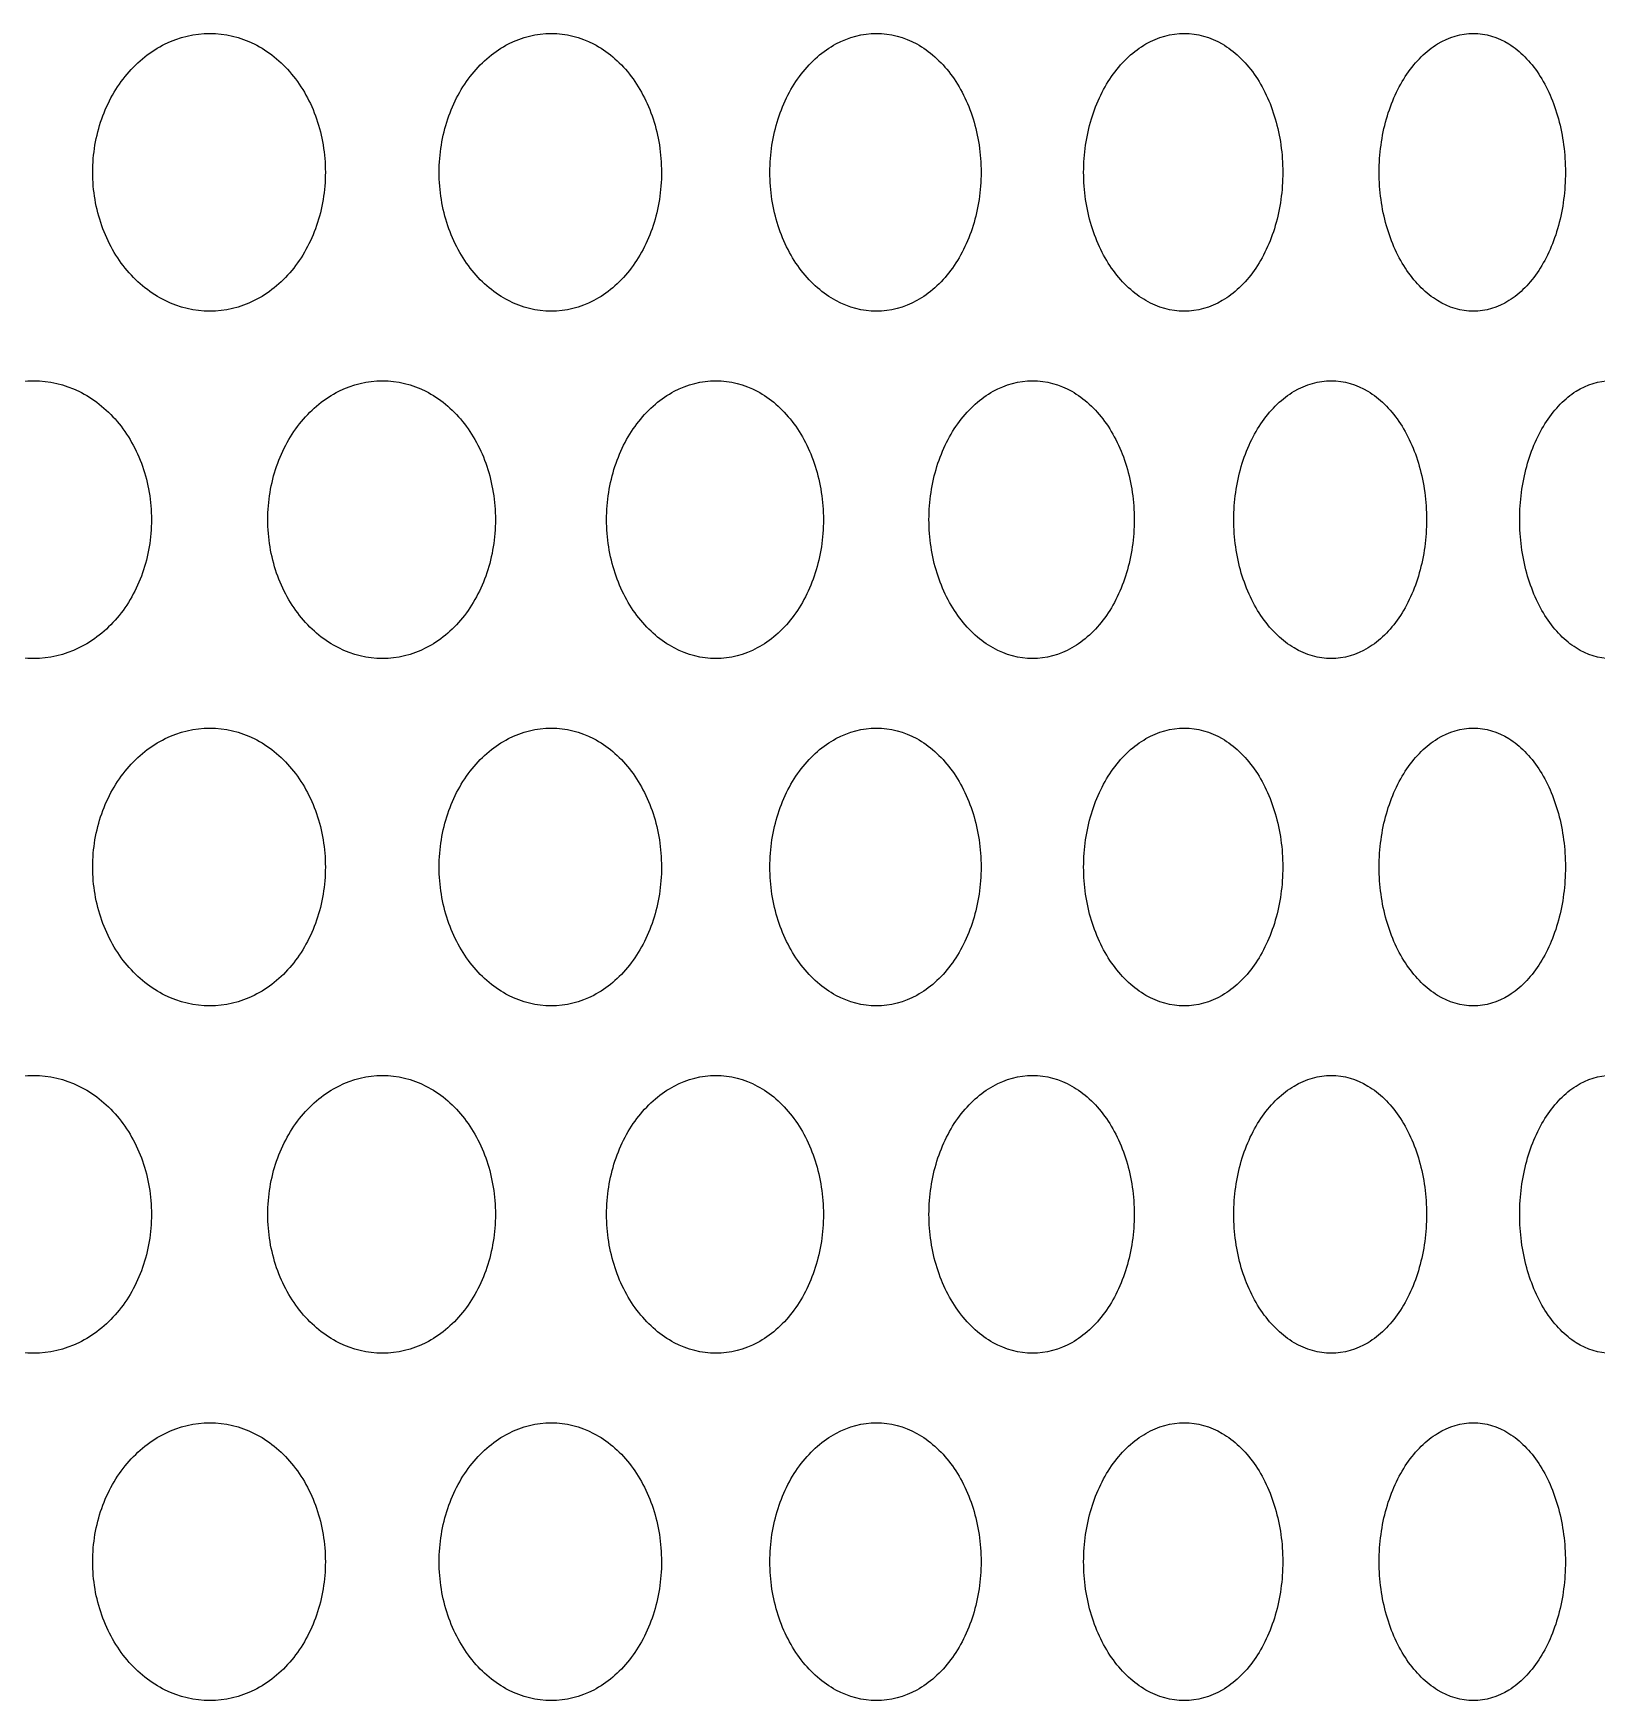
# Model space of a CAD drawing. Header units: millimetres. Extents: x 324 to 7054, y -67 to 2159.
# Drawn here: x 835.59 to 880.6, y 485 to 533 of the extents above; entities that cross this region are included whole.
import ezdxf

# ---------------------------------------------------------------- set-up
doc = ezdxf.new("R2010")
doc.units = ezdxf.units.MM
doc.header["$LTSCALE"] = 153.67
doc.layers.add('02___PRT_ALL_AXES', color=7, linetype='CONTINUOUS')

msp = doc.modelspace()

# ---------------------------------------------------------------- linework, layer by layer
at = {"layer": '02___PRT_ALL_AXES', "linetype": 'Continuous'}
for points in [[(837.30192, 529), (837.30222, 529.26583), (837.34625, 529.78945), (837.54191, 530.54514), (837.85508, 531.23528), (838.41882, 532.04859), (839.35437, 532.7909), (840.67695, 533.10456), (841.9883, 532.79082), (842.90761, 532.05038), (843.45901, 531.2386), (843.76527, 530.54817), (843.95645, 529.79095), (843.99941, 529.2663), (843.99969, 529)], [(847.27624, 529), (847.27652, 529.26583), (847.31869, 529.78945), (847.50605, 530.54514), (847.80588, 531.23528), (848.34551, 532.04859), (849.24069, 532.7909), (850.50523, 533.10456), (851.75798, 532.79082), (852.63553, 532.05038), (853.16167, 531.2386), (853.45383, 530.54817), (853.63618, 529.79095), (853.67715, 529.2663), (853.67742, 529)], [(856.79919, 529), (856.79946, 529.26583), (856.83959, 529.78945), (857.0179, 530.54514), (857.3032, 531.23528), (857.81655, 532.04859), (858.66777, 532.7909), (859.86921, 533.10456), (861.05834, 532.79082), (861.89062, 532.05038), (862.38939, 531.2386), (862.66629, 530.54817), (862.83908, 529.79095), (862.8779, 529.2663), (862.87815, 529)], [(865.83264, 529), (865.83289, 529.26583), (865.87083, 529.78945), (866.03938, 530.54514), (866.309, 531.23528), (866.79401, 532.04859), (867.59787, 532.7909), (868.7314, 533.10456), (869.85217, 532.79082), (870.63583, 532.05038), (871.10524, 531.2386), (871.36577, 530.54817), (871.52831, 529.79095), (871.56482, 529.2663), (871.56506, 529)], [(874.34044, 529), (874.34068, 529.26583), (874.37627, 529.78945), (874.53437, 530.54514), (874.78724, 531.23528), (875.24198, 532.04859), (875.99525, 532.7909), (877.05633, 533.10456), (878.10425, 532.79082), (878.83617, 532.05038), (879.27434, 531.2386), (879.51745, 530.54817), (879.66908, 529.79095), (879.70314, 529.2663), (879.70336, 529)], [(843.99969, 529), (843.9994, 528.73417), (843.9566, 528.21055), (843.76622, 527.45486), (843.46086, 526.76472), (842.90946, 525.95141), (841.98933, 525.2091), (840.67445, 524.89544), (839.3554, 525.20918), (838.42072, 525.94962), (837.85697, 526.7614), (837.54289, 527.45183), (837.34641, 528.20905), (837.30221, 528.7337), (837.30192, 529)], [(853.67742, 529), (853.67715, 528.73417), (853.63633, 528.21055), (853.45474, 527.45486), (853.16343, 526.76472), (852.6373, 525.95141), (851.75897, 525.2091), (850.50284, 524.89544), (849.24168, 525.20918), (848.34732, 525.94962), (847.8077, 526.7614), (847.50699, 527.45183), (847.31885, 528.20905), (847.27652, 528.7337), (847.27624, 529)], [(862.87815, 529), (862.87789, 528.73417), (862.83922, 528.21055), (862.66715, 527.45486), (862.39107, 526.76472), (861.8923, 525.95141), (861.05928, 525.2091), (859.86694, 524.89544), (858.6687, 525.20918), (857.81827, 525.94962), (857.30493, 526.7614), (857.01879, 527.45183), (856.83974, 528.20905), (856.79945, 528.7337), (856.79919, 529)], [(871.56506, 529), (871.56482, 528.73417), (871.52844, 528.21055), (871.36658, 527.45486), (871.10682, 526.76472), (870.63742, 525.95141), (869.85305, 525.2091), (868.72926, 524.89544), (867.59875, 525.20918), (866.79564, 525.94962), (866.31063, 526.7614), (866.04022, 527.45183), (865.87097, 528.20905), (865.83289, 528.7337), (865.83264, 529)], [(879.70336, 529), (879.70314, 528.73417), (879.66921, 528.21055), (879.5182, 527.45486), (879.27581, 526.76472), (878.83765, 525.95141), (878.10507, 525.2091), (877.05433, 524.89544), (875.99608, 525.20918), (875.2435, 525.94962), (874.78877, 526.7614), (874.53516, 527.45183), (874.3764, 528.20905), (874.34067, 528.7337), (874.34044, 529)], [(832.15791, 519), (832.15821, 519.26583), (832.2031, 519.78945), (832.40263, 520.54514), (832.72199, 521.23528), (833.29696, 522.04859), (834.2513, 522.7909), (835.60093, 523.10456), (836.93962, 522.79082), (837.87843, 522.05038), (838.44164, 521.2386), (838.7545, 520.54817), (838.94981, 519.79095), (838.99369, 519.2663), (838.99398, 519)], [(842.34305, 519), (842.34334, 519.26583), (842.38646, 519.78945), (842.57807, 520.54514), (842.88472, 521.23528), (843.43668, 522.04859), (844.3525, 522.7909), (845.64671, 523.10456), (846.9294, 522.79082), (847.82828, 522.05038), (848.36732, 521.2386), (848.66669, 520.54817), (848.85354, 519.79095), (848.89552, 519.2663), (848.8958, 519)], [(852.09656, 519), (852.09684, 519.26583), (852.13801, 519.78945), (852.32094, 520.54514), (852.61365, 521.23528), (853.1404, 522.04859), (854.01404, 522.7909), (855.24764, 523.10456), (856.4692, 522.79082), (857.32454, 522.05038), (857.83725, 521.2386), (858.12193, 520.54817), (858.29958, 519.79095), (858.3395, 519.2663), (858.33976, 519)], [(861.37941, 519), (861.37967, 519.26583), (861.41873, 519.78945), (861.59224, 520.54514), (861.86984, 521.23528), (862.36927, 522.04859), (863.19722, 522.7909), (864.36529, 523.10456), (865.52082, 522.79082), (866.3292, 522.05038), (866.81353, 521.2386), (867.08238, 520.54817), (867.25013, 519.79095), (867.28781, 519.2663), (867.28806, 519)], [(870.15443, 519), (870.15467, 519.26583), (870.19146, 519.78945), (870.35486, 520.54514), (870.61623, 521.23528), (871.08635, 522.04859), (871.8653, 522.7909), (872.96316, 523.10456), (874.04804, 522.79082), (874.80622, 522.05038), (875.26023, 521.2386), (875.51218, 520.54817), (875.66934, 519.79095), (875.70465, 519.2663), (875.70488, 519)], [(878.38649, 519), (878.38672, 519.26583), (878.42108, 519.78945), (878.57372, 520.54514), (878.81783, 521.23528), (879.25674, 522.04859), (879.98358, 522.7909), (881.00683, 523.10456), (882.01672, 522.79082), (882.72166, 522.05038), (883.14354, 521.2386), (883.37757, 520.54817), (883.52353, 519.79095), (883.55631, 519.2663), (883.55652, 519)], [(838.99398, 519), (838.99369, 518.73417), (838.94997, 518.21055), (838.75547, 517.45486), (838.44354, 516.76472), (837.88033, 515.95141), (836.94067, 515.2091), (835.59838, 514.89544), (834.25235, 515.20918), (833.29889, 515.94962), (832.72393, 516.7614), (832.40363, 517.45183), (832.20327, 518.20905), (832.1582, 518.7337), (832.15791, 519)], [(848.8958, 519), (848.89552, 518.73417), (848.85369, 518.21055), (848.66761, 517.45486), (848.36913, 516.76472), (847.83009, 515.95141), (846.93041, 515.2091), (845.64427, 514.89544), (844.35351, 515.20918), (843.43854, 515.94962), (842.88658, 516.7614), (842.57902, 517.45183), (842.38662, 518.20905), (842.34333, 518.7337), (842.34305, 519)], [(858.33976, 519), (858.33949, 518.73417), (858.29973, 518.21055), (858.12281, 517.45486), (857.83897, 516.76472), (857.32626, 515.95141), (856.47016, 515.2091), (855.24531, 514.89544), (854.015, 515.20918), (853.14217, 515.94962), (852.61542, 516.7614), (852.32185, 517.45183), (852.13816, 518.20905), (852.09683, 518.7337), (852.09656, 519)], [(867.28806, 519), (867.28781, 518.73417), (867.25026, 518.21055), (867.08321, 517.45486), (866.81516, 516.76472), (866.33083, 515.95141), (865.52173, 515.2091), (864.36309, 514.89544), (863.19813, 515.20918), (862.37095, 515.94962), (861.87152, 516.7614), (861.5931, 517.45183), (861.41887, 518.20905), (861.37967, 518.7337), (861.37941, 519)], [(875.70488, 519), (875.70464, 518.73417), (875.66947, 518.21055), (875.51296, 517.45486), (875.26176, 516.76472), (874.80775, 515.95141), (874.0489, 515.2091), (872.96109, 514.89544), (871.86616, 515.20918), (871.08792, 515.94962), (870.61782, 516.7614), (870.35567, 517.45183), (870.19159, 518.20905), (870.15467, 518.7337), (870.15443, 519)], [(883.55652, 519), (883.5563, 518.73417), (883.52365, 518.21055), (883.3783, 517.45486), (883.14496, 516.76472), (882.72308, 515.95141), (882.01752, 515.2091), (881.0049, 514.89544), (879.98438, 515.20918), (879.25821, 515.94962), (878.81931, 516.7614), (878.57449, 517.45183), (878.42121, 518.20905), (878.38671, 518.7337), (878.38649, 519)], [(837.30192, 509), (837.30222, 509.26583), (837.34625, 509.78945), (837.54191, 510.54514), (837.85508, 511.23528), (838.41882, 512.04859), (839.35437, 512.7909), (840.67695, 513.10456), (841.9883, 512.79082), (842.90761, 512.05038), (843.45901, 511.2386), (843.76527, 510.54817), (843.95645, 509.79095), (843.99941, 509.2663), (843.99969, 509)], [(847.27624, 509), (847.27652, 509.26583), (847.31869, 509.78945), (847.50605, 510.54514), (847.80588, 511.23528), (848.34551, 512.04859), (849.24069, 512.7909), (850.50523, 513.10456), (851.75798, 512.79082), (852.63553, 512.05038), (853.16167, 511.2386), (853.45383, 510.54817), (853.63618, 509.79095), (853.67715, 509.2663), (853.67742, 509)], [(856.79919, 509), (856.79946, 509.26583), (856.83959, 509.78945), (857.0179, 510.54514), (857.3032, 511.23528), (857.81655, 512.04859), (858.66777, 512.7909), (859.86921, 513.10456), (861.05834, 512.79082), (861.89062, 512.05038), (862.38939, 511.2386), (862.66629, 510.54817), (862.83908, 509.79095), (862.8779, 509.2663), (862.87815, 509)], [(865.83264, 509), (865.83289, 509.26583), (865.87083, 509.78945), (866.03938, 510.54514), (866.309, 511.23528), (866.79401, 512.04859), (867.59787, 512.7909), (868.7314, 513.10456), (869.85217, 512.79082), (870.63583, 512.05038), (871.10524, 511.2386), (871.36577, 510.54817), (871.52831, 509.79095), (871.56482, 509.2663), (871.56506, 509)], [(874.34044, 509), (874.34068, 509.26583), (874.37627, 509.78945), (874.53437, 510.54514), (874.78724, 511.23528), (875.24198, 512.04859), (875.99525, 512.7909), (877.05633, 513.10456), (878.10425, 512.79082), (878.83617, 512.05038), (879.27434, 511.2386), (879.51745, 510.54817), (879.66908, 509.79095), (879.70314, 509.2663), (879.70336, 509)], [(843.99969, 509), (843.9994, 508.73417), (843.9566, 508.21055), (843.76622, 507.45486), (843.46086, 506.76472), (842.90946, 505.95141), (841.98933, 505.2091), (840.67445, 504.89544), (839.3554, 505.20918), (838.42072, 505.94962), (837.85697, 506.7614), (837.54289, 507.45183), (837.34641, 508.20905), (837.30221, 508.7337), (837.30192, 509)], [(853.67742, 509), (853.67715, 508.73417), (853.63633, 508.21055), (853.45474, 507.45486), (853.16343, 506.76472), (852.6373, 505.95141), (851.75897, 505.2091), (850.50284, 504.89544), (849.24168, 505.20918), (848.34732, 505.94962), (847.8077, 506.7614), (847.50699, 507.45183), (847.31885, 508.20905), (847.27652, 508.7337), (847.27624, 509)], [(862.87815, 509), (862.87789, 508.73417), (862.83922, 508.21055), (862.66715, 507.45486), (862.39107, 506.76472), (861.8923, 505.95141), (861.05928, 505.2091), (859.86694, 504.89544), (858.6687, 505.20918), (857.81827, 505.94962), (857.30493, 506.7614), (857.01879, 507.45183), (856.83974, 508.20905), (856.79945, 508.7337), (856.79919, 509)], [(871.56506, 509), (871.56482, 508.73417), (871.52844, 508.21055), (871.36658, 507.45486), (871.10682, 506.76472), (870.63742, 505.95141), (869.85305, 505.2091), (868.72926, 504.89544), (867.59875, 505.20918), (866.79564, 505.94962), (866.31063, 506.7614), (866.04022, 507.45183), (865.87097, 508.20905), (865.83289, 508.7337), (865.83264, 509)], [(879.70336, 509), (879.70314, 508.73417), (879.66921, 508.21055), (879.5182, 507.45486), (879.27581, 506.76472), (878.83765, 505.95141), (878.10507, 505.2091), (877.05433, 504.89544), (875.99608, 505.20918), (875.2435, 505.94962), (874.78877, 506.7614), (874.53516, 507.45183), (874.3764, 508.20905), (874.34067, 508.7337), (874.34044, 509)], [(832.15791, 499), (832.15821, 499.26583), (832.2031, 499.78945), (832.40263, 500.54514), (832.72199, 501.23528), (833.29696, 502.04859), (834.2513, 502.7909), (835.60093, 503.10456), (836.93962, 502.79082), (837.87843, 502.05038), (838.44164, 501.2386), (838.7545, 500.54817), (838.94981, 499.79095), (838.99369, 499.2663), (838.99398, 499)], [(842.34305, 499), (842.34334, 499.26583), (842.38646, 499.78945), (842.57807, 500.54514), (842.88472, 501.23528), (843.43668, 502.04859), (844.3525, 502.7909), (845.64671, 503.10456), (846.9294, 502.79082), (847.82828, 502.05038), (848.36732, 501.2386), (848.66669, 500.54817), (848.85354, 499.79095), (848.89552, 499.2663), (848.8958, 499)], [(852.09656, 499), (852.09684, 499.26583), (852.13801, 499.78945), (852.32094, 500.54514), (852.61365, 501.23528), (853.1404, 502.04859), (854.01404, 502.7909), (855.24764, 503.10456), (856.4692, 502.79082), (857.32454, 502.05038), (857.83725, 501.2386), (858.12193, 500.54817), (858.29958, 499.79095), (858.3395, 499.2663), (858.33976, 499)], [(861.37941, 499), (861.37967, 499.26583), (861.41873, 499.78945), (861.59224, 500.54514), (861.86984, 501.23528), (862.36927, 502.04859), (863.19722, 502.7909), (864.36529, 503.10456), (865.52082, 502.79082), (866.3292, 502.05038), (866.81353, 501.2386), (867.08238, 500.54817), (867.25013, 499.79095), (867.28781, 499.2663), (867.28806, 499)], [(870.15443, 499), (870.15467, 499.26583), (870.19146, 499.78945), (870.35486, 500.54514), (870.61623, 501.23528), (871.08635, 502.04859), (871.8653, 502.7909), (872.96316, 503.10456), (874.04804, 502.79082), (874.80622, 502.05038), (875.26023, 501.2386), (875.51218, 500.54817), (875.66934, 499.79095), (875.70465, 499.2663), (875.70488, 499)], [(878.38649, 499), (878.38672, 499.26583), (878.42108, 499.78945), (878.57372, 500.54514), (878.81783, 501.23528), (879.25674, 502.04859), (879.98358, 502.7909), (881.00683, 503.10456), (882.01672, 502.79082), (882.72166, 502.05038), (883.14354, 501.2386), (883.37757, 500.54817), (883.52353, 499.79095), (883.55631, 499.2663), (883.55652, 499)], [(838.99398, 499), (838.99369, 498.73417), (838.94997, 498.21055), (838.75547, 497.45486), (838.44354, 496.76472), (837.88033, 495.95141), (836.94067, 495.2091), (835.59838, 494.89544), (834.25235, 495.20918), (833.29889, 495.94962), (832.72393, 496.7614), (832.40363, 497.45183), (832.20327, 498.20905), (832.1582, 498.7337), (832.15791, 499)], [(848.8958, 499), (848.89552, 498.73417), (848.85369, 498.21055), (848.66761, 497.45486), (848.36913, 496.76472), (847.83009, 495.95141), (846.93041, 495.2091), (845.64427, 494.89544), (844.35351, 495.20918), (843.43854, 495.94962), (842.88658, 496.7614), (842.57902, 497.45183), (842.38662, 498.20905), (842.34333, 498.7337), (842.34305, 499)], [(858.33976, 499), (858.33949, 498.73417), (858.29973, 498.21055), (858.12281, 497.45486), (857.83897, 496.76472), (857.32626, 495.95141), (856.47016, 495.2091), (855.24531, 494.89544), (854.015, 495.20918), (853.14217, 495.94962), (852.61542, 496.7614), (852.32185, 497.45183), (852.13816, 498.20905), (852.09683, 498.7337), (852.09656, 499)], [(867.28806, 499), (867.28781, 498.73417), (867.25026, 498.21055), (867.08321, 497.45486), (866.81516, 496.76472), (866.33083, 495.95141), (865.52173, 495.2091), (864.36309, 494.89544), (863.19813, 495.20918), (862.37095, 495.94962), (861.87152, 496.7614), (861.5931, 497.45183), (861.41887, 498.20905), (861.37967, 498.7337), (861.37941, 499)], [(875.70488, 499), (875.70464, 498.73417), (875.66947, 498.21055), (875.51296, 497.45486), (875.26176, 496.76472), (874.80775, 495.95141), (874.0489, 495.2091), (872.96109, 494.89544), (871.86616, 495.20918), (871.08792, 495.94962), (870.61782, 496.7614), (870.35567, 497.45183), (870.19159, 498.20905), (870.15467, 498.7337), (870.15443, 499)], [(883.55652, 499), (883.5563, 498.73417), (883.52365, 498.21055), (883.3783, 497.45486), (883.14496, 496.76472), (882.72308, 495.95141), (882.01752, 495.2091), (881.0049, 494.89544), (879.98438, 495.20918), (879.25821, 495.94962), (878.81931, 496.7614), (878.57449, 497.45183), (878.42121, 498.20905), (878.38671, 498.7337), (878.38649, 499)], [(837.30192, 489), (837.30222, 489.26583), (837.34625, 489.78945), (837.54191, 490.54514), (837.85508, 491.23528), (838.41882, 492.04859), (839.35437, 492.7909), (840.67695, 493.10456), (841.9883, 492.79082), (842.90761, 492.05038), (843.45901, 491.2386), (843.76527, 490.54817), (843.95645, 489.79095), (843.99941, 489.2663), (843.99969, 489)], [(847.27624, 489), (847.27652, 489.26583), (847.31869, 489.78945), (847.50605, 490.54514), (847.80588, 491.23528), (848.34551, 492.04859), (849.24069, 492.7909), (850.50523, 493.10456), (851.75798, 492.79082), (852.63553, 492.05038), (853.16167, 491.2386), (853.45383, 490.54817), (853.63618, 489.79095), (853.67715, 489.2663), (853.67742, 489)], [(856.79919, 489), (856.79946, 489.26583), (856.83959, 489.78945), (857.0179, 490.54514), (857.3032, 491.23528), (857.81655, 492.04859), (858.66777, 492.7909), (859.86921, 493.10456), (861.05834, 492.79082), (861.89062, 492.05038), (862.38939, 491.2386), (862.66629, 490.54817), (862.83908, 489.79095), (862.8779, 489.2663), (862.87815, 489)], [(865.83264, 489), (865.83289, 489.26583), (865.87083, 489.78945), (866.03938, 490.54514), (866.309, 491.23528), (866.79401, 492.04859), (867.59787, 492.7909), (868.7314, 493.10456), (869.85217, 492.79082), (870.63583, 492.05038), (871.10524, 491.2386), (871.36577, 490.54817), (871.52831, 489.79095), (871.56482, 489.2663), (871.56506, 489)], [(874.34044, 489), (874.34068, 489.26583), (874.37627, 489.78945), (874.53437, 490.54514), (874.78724, 491.23528), (875.24198, 492.04859), (875.99525, 492.7909), (877.05633, 493.10456), (878.10425, 492.79082), (878.83617, 492.05038), (879.27434, 491.2386), (879.51745, 490.54817), (879.66908, 489.79095), (879.70314, 489.2663), (879.70336, 489)], [(843.99969, 489), (843.9994, 488.73417), (843.9566, 488.21055), (843.76622, 487.45486), (843.46086, 486.76472), (842.90946, 485.95141), (841.98933, 485.2091), (840.67445, 484.89544), (839.3554, 485.20918), (838.42072, 485.94962), (837.85697, 486.7614), (837.54289, 487.45183), (837.34641, 488.20905), (837.30221, 488.7337), (837.30192, 489)], [(853.67742, 489), (853.67715, 488.73417), (853.63633, 488.21055), (853.45474, 487.45486), (853.16343, 486.76472), (852.6373, 485.95141), (851.75897, 485.2091), (850.50284, 484.89544), (849.24168, 485.20918), (848.34732, 485.94962), (847.8077, 486.7614), (847.50699, 487.45183), (847.31885, 488.20905), (847.27652, 488.7337), (847.27624, 489)], [(862.87815, 489), (862.87789, 488.73417), (862.83922, 488.21055), (862.66715, 487.45486), (862.39107, 486.76472), (861.8923, 485.95141), (861.05928, 485.2091), (859.86694, 484.89544), (858.6687, 485.20918), (857.81827, 485.94962), (857.30493, 486.7614), (857.01879, 487.45183), (856.83974, 488.20905), (856.79945, 488.7337), (856.79919, 489)], [(871.56506, 489), (871.56482, 488.73417), (871.52844, 488.21055), (871.36658, 487.45486), (871.10682, 486.76472), (870.63742, 485.95141), (869.85305, 485.2091), (868.72926, 484.89544), (867.59875, 485.20918), (866.79564, 485.94962), (866.31063, 486.7614), (866.04022, 487.45183), (865.87097, 488.20905), (865.83289, 488.7337), (865.83264, 489)], [(879.70336, 489), (879.70314, 488.73417), (879.66921, 488.21055), (879.5182, 487.45486), (879.27581, 486.76472), (878.83765, 485.95141), (878.10507, 485.2091), (877.05433, 484.89544), (875.99608, 485.20918), (875.2435, 485.94962), (874.78877, 486.7614), (874.53516, 487.45183), (874.3764, 488.20905), (874.34067, 488.7337), (874.34044, 489)]]:
    msp.add_open_spline(points, degree=3, knots=[0, 0, 0, 0, 0.0625, 0.125, 0.1875, 0.25, 0.375, 0.5, 0.625, 0.75, 0.8125, 0.875, 0.9375, 1, 1, 1, 1], dxfattribs=at)

doc.saveas('drawing.dxf')
